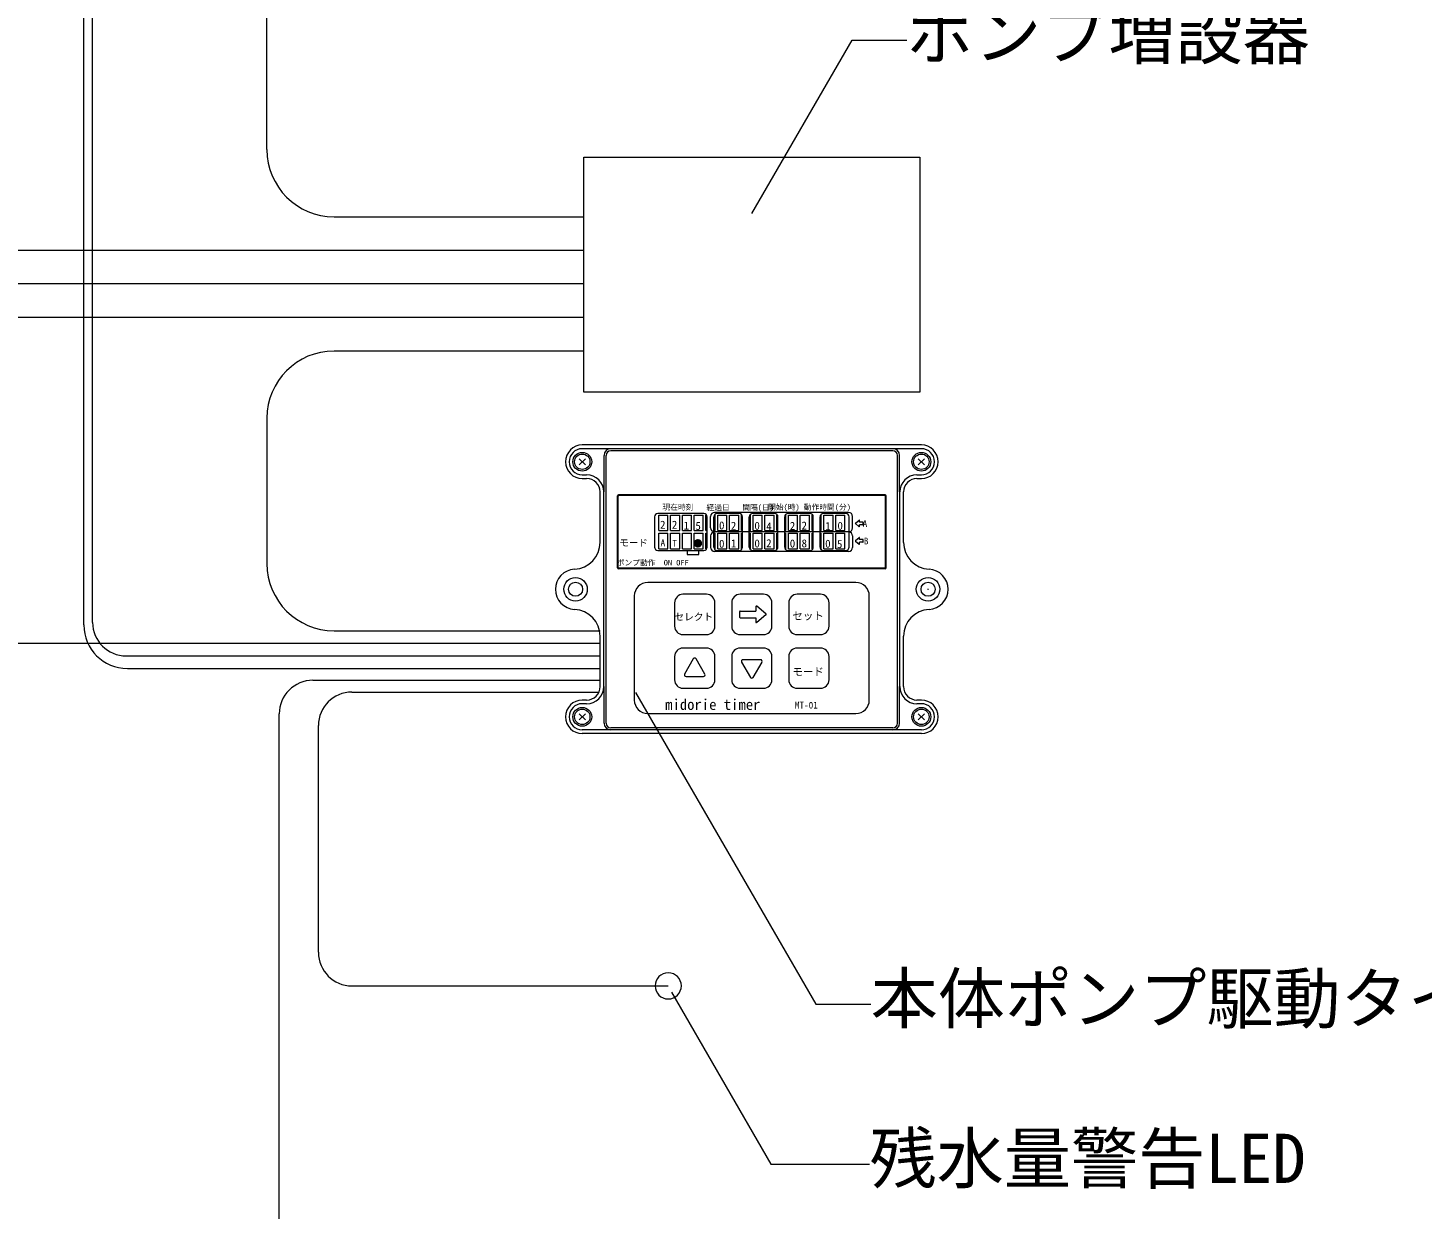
# Model space of a CAD drawing. Units: millimetres, scale not verified. Extents: x -1916 to 1917, y -1364 to 1364.
# Drawn here: x 1278.2 to 1693.5, y -776.1 to -424.1 of the extents above; entities that cross this region are included whole.
import ezdxf
from ezdxf.enums import TextEntityAlignment as Align

# ---------------------------------------------------------------- set-up
doc = ezdxf.new("R2010")
doc.units = ezdxf.units.MM
doc.header["$LTSCALE"] = 10
for name, color, linetype, lineweight in [('0-0_0', 7, 'Continuous', 9), ('0-1_A-2', 4, 'Continuous', 5), ('0-6_A-7', 7, 'Continuous', 18)]:
    doc.layers.add(name, color=color, linetype=linetype, lineweight=lineweight)
doc.styles.add('ＭＳ ゴシック', font='')
doc.styles.get('ＭＳ ゴシック').set_extended_font_data('MS Gothic')

msp = doc.modelspace()

# ---------------------------------------------------------------- linework, layer by layer
at = {"layer": '0-0_0'}
for p, q in [((1349.39, -460.37), (1349.39, -364.99)), ((1369.39, -480.37), (1443.83, -480.37)), ((1443.83, -490.37), (-766.5, -490.37)), ((1443.83, -500.37), (-181.18, -500.37)), ((1443.83, -510.37), (718.82, -510.37)), ((1443.83, -520.37), (1369.39, -520.37)), ((1349.39, -540.37), (1349.39, -583.73)), ((1369.39, -603.73), (1448.63, -603.73))]:
    msp.add_line(p, q, dxfattribs=at)
msp.add_lwpolyline([(1543.83, -532.65), (1443.83, -532.65), (1443.83, -462.65), (1543.83, -462.65)], close=True, dxfattribs=at)
for centre, start, end in [((1369.39, -460.37), 180, 270), ((1369.39, -540.37), 90, 180), ((1369.39, -583.73), 180, 270)]:
    msp.add_arc(centre, 20, start, end, dxfattribs=at)
at = {"layer": '0-1_A-2', "color": 7, "lineweight": 9}
for p, q in [((1294.85, -601.99), (1294.85, -383.02)), ((1297.48, -601.24), (1297.48, -383.02)), ((1448.63, -607.48), (432.35, -607.48)), ((1307.48, -611.24), (1448.63, -611.24)), ((1307.85, -614.99), (1448.63, -614.99)), ((1363.07, -618.49), (1448.63, -618.49)), ((1374.72, -621.99), (1448.29, -621.99)), ((1353.07, -941.58), (1353.07, -628.49)), ((1364.72, -699.54), (1364.72, -631.99)), ((1374.72, -709.54), (1468.94, -709.54))]:
    msp.add_line(p, q, dxfattribs=at)
at = {"layer": '0-1_A-2'}
for p, q in [((1544.33, -548.37), (1443.33, -548.37)), ((1544.33, -549.47), (1443.33, -549.47)), ((1449.83, -562.37), (1449.83, -551.47)), ((1450.43, -631.27), (1450.43, -551.47)), ((1535.83, -550.07), (1451.83, -550.07)), ((1537.23, -631.27), (1537.23, -551.47)), ((1537.83, -562.37), (1537.83, -551.47)), ((1442.41, -554.3), (1444.25, -552.45)), ((1444.26, -554.3), (1442.42, -552.45)), ((1543.41, -554.3), (1545.25, -552.45)), ((1545.26, -554.3), (1543.42, -552.45)), ((1544.24, -553.37), (1544.42, -553.37)), ((1544.33, -553.46), (1544.33, -553.28)), ((1443.33, -557.27), (1444.63, -557.27)), ((1443.33, -558.37), (1444.63, -558.37)), ((1543.03, -557.27), (1544.33, -557.27)), ((1543.03, -558.37), (1544.33, -558.37)), ((1448.63, -577.39), (1448.63, -562.37)), ((1449.73, -620.37), (1449.73, -562.37)), ((1453.83, -584.97), (1453.83, -563.57)), ((1453.98, -584.92), (1453.98, -563.62)), ((1533.53, -563.27), (1454.13, -563.27)), ((1533.48, -563.42), (1454.18, -563.42)), ((1533.68, -584.92), (1533.68, -563.62)), ((1533.83, -584.97), (1533.83, -563.57)), ((1537.93, -620.37), (1537.93, -562.37)), ((1539.03, -577.39), (1539.03, -562.37)), ((1479.54, -568.77), (1465.83, -568.77)), ((1522.63, -568.47), (1482.74, -568.47)), ((1490.08, -568.77), (1483.54, -568.77)), ((1500.62, -568.77), (1494.08, -568.77)), ((1511.15, -568.77), (1504.62, -568.77)), ((1521.83, -568.77), (1515.15, -568.77)), ((1464.83, -569.77), (1464.83, -578.77)), ((1466.13, -569.27), (1468.85, -569.27)), ((1466.13, -573.87), (1466.13, -569.27)), ((1468.85, -573.87), (1468.85, -569.27)), ((1469.65, -569.27), (1472.36, -569.27)), ((1469.65, -573.87), (1469.65, -569.27)), ((1472.36, -573.87), (1472.36, -569.27)), ((1473.16, -569.27), (1475.87, -569.27)), ((1473.16, -573.87), (1473.16, -569.27)), ((1475.87, -573.87), (1475.87, -569.27)), ((1476.67, -569.27), (1479.38, -569.27)), ((1476.67, -573.87), (1476.67, -569.27)), ((1479.38, -573.87), (1479.38, -569.27)), ((1480.18, -569.27), (1480.34, -569.27)), ((1480.18, -573.87), (1480.18, -569.27)), ((1480.54, -578.77), (1480.54, -569.77)), ((1481.54, -573.07), (1481.54, -569.67)), ((1482.54, -578.77), (1482.54, -569.77)), ((1482.74, -569.27), (1482.9, -569.27)), ((1482.9, -573.87), (1482.9, -569.27)), ((1483.7, -569.27), (1486.41, -569.27)), ((1483.7, -573.87), (1483.7, -569.27)), ((1486.41, -573.87), (1486.41, -569.27)), ((1487.21, -569.27), (1489.92, -569.27)), ((1487.21, -573.87), (1487.21, -569.27)), ((1489.92, -573.87), (1489.92, -569.27)), ((1490.72, -569.27), (1490.88, -569.27)), ((1490.72, -573.87), (1490.72, -569.27)), ((1491.08, -578.77), (1491.08, -569.77)), ((1493.08, -578.77), (1493.08, -569.77)), ((1493.28, -569.27), (1493.43, -569.27)), ((1493.43, -573.87), (1493.43, -569.27)), ((1494.23, -569.27), (1496.95, -569.27)), ((1494.23, -573.87), (1494.23, -569.27)), ((1496.95, -573.87), (1496.95, -569.27)), ((1497.75, -569.27), (1500.46, -569.27)), ((1497.75, -573.87), (1497.75, -569.27)), ((1500.46, -573.87), (1500.46, -569.27)), ((1501.26, -569.27), (1501.42, -569.27)), ((1501.26, -573.87), (1501.26, -569.27)), ((1501.62, -578.77), (1501.62, -569.77)), ((1503.62, -578.77), (1503.62, -569.77)), ((1503.82, -569.27), (1503.97, -569.27)), ((1503.97, -573.87), (1503.97, -569.27)), ((1504.77, -569.27), (1507.48, -569.27)), ((1504.77, -573.87), (1504.77, -569.27)), ((1507.48, -573.87), (1507.48, -569.27)), ((1508.28, -569.27), (1511, -569.27)), ((1508.28, -573.87), (1508.28, -569.27)), ((1511, -573.87), (1511, -569.27)), ((1511.8, -569.27), (1511.95, -569.27)), ((1511.8, -573.87), (1511.8, -569.27)), ((1512.15, -578.77), (1512.15, -569.77)), ((1514.15, -578.77), (1514.15, -569.77)), ((1514.35, -569.27), (1514.51, -569.27)), ((1514.51, -573.87), (1514.51, -569.27)), ((1515.31, -569.27), (1518.02, -569.27)), ((1515.31, -573.87), (1515.31, -569.27)), ((1518.02, -573.87), (1518.02, -569.27)), ((1518.82, -569.27), (1521.53, -569.27)), ((1518.82, -573.87), (1518.82, -569.27)), ((1522.83, -578.77), (1522.83, -569.77)), ((1523.83, -573.07), (1523.83, -569.67)), ((1524.69, -571.69), (1525.77, -570.78)), ((1524.69, -571.81), (1525.77, -572.72)), ((1525.9, -571.35), (1525.9, -570.84)), ((1526.93, -571.35), (1525.9, -571.35)), ((1525.9, -572.66), (1525.9, -572.15)), ((1526.93, -572.15), (1525.9, -572.15)), ((1527.01, -572.07), (1527.01, -571.43)), ((1466.13, -573.87), (1468.85, -573.87)), ((1466.13, -574.67), (1468.85, -574.67)), ((1466.13, -579.27), (1466.13, -574.67)), ((1468.85, -579.27), (1468.85, -574.67)), ((1469.65, -573.87), (1472.36, -573.87)), ((1469.65, -574.67), (1472.36, -574.67)), ((1469.65, -579.27), (1469.65, -574.67)), ((1472.36, -579.27), (1472.36, -574.67)), ((1473.16, -573.87), (1475.87, -573.87)), ((1473.16, -574.67), (1475.87, -574.67)), ((1473.16, -579.27), (1473.16, -574.67)), ((1475.87, -579.27), (1475.87, -574.67)), ((1476.67, -573.87), (1479.38, -573.87)), ((1476.67, -574.67), (1479.38, -574.67)), ((1476.67, -579.27), (1476.67, -574.67)), ((1479.38, -579.27), (1479.38, -574.67)), ((1480.18, -573.87), (1480.54, -573.87)), ((1480.18, -574.67), (1480.54, -574.67)), ((1480.18, -579.27), (1480.18, -574.67)), ((1481.54, -575.47), (1481.54, -578.87)), ((1482.54, -573.87), (1482.9, -573.87)), ((1482.54, -574.67), (1482.9, -574.67)), ((1522.63, -574.27), (1482.74, -574.27)), ((1482.9, -579.27), (1482.9, -574.67)), ((1483.7, -573.87), (1486.41, -573.87)), ((1483.7, -574.67), (1486.41, -574.67)), ((1483.7, -579.27), (1483.7, -574.67)), ((1486.41, -579.27), (1486.41, -574.67)), ((1487.21, -573.87), (1489.92, -573.87)), ((1487.21, -574.67), (1489.92, -574.67)), ((1487.21, -579.27), (1487.21, -574.67)), ((1489.92, -579.27), (1489.92, -574.67)), ((1490.72, -573.87), (1491.08, -573.87)), ((1490.72, -574.67), (1491.08, -574.67)), ((1490.72, -579.27), (1490.72, -574.67)), ((1493.08, -573.87), (1493.43, -573.87)), ((1493.08, -574.67), (1493.43, -574.67)), ((1493.43, -579.27), (1493.43, -574.67)), ((1494.23, -573.87), (1496.95, -573.87)), ((1494.23, -574.67), (1496.95, -574.67)), ((1494.23, -579.27), (1494.23, -574.67)), ((1496.95, -579.27), (1496.95, -574.67)), ((1497.75, -573.87), (1500.46, -573.87)), ((1497.75, -574.67), (1500.46, -574.67)), ((1497.75, -579.27), (1497.75, -574.67)), ((1500.46, -579.27), (1500.46, -574.67)), ((1501.26, -573.87), (1501.62, -573.87)), ((1501.26, -574.67), (1501.62, -574.67)), ((1501.26, -579.27), (1501.26, -574.67)), ((1503.62, -573.87), (1503.97, -573.87)), ((1503.62, -574.67), (1503.97, -574.67)), ((1503.97, -579.27), (1503.97, -574.67)), ((1504.77, -573.87), (1507.48, -573.87)), ((1504.77, -574.67), (1507.48, -574.67)), ((1504.77, -579.27), (1504.77, -574.67)), ((1507.48, -579.27), (1507.48, -574.67)), ((1508.28, -573.87), (1511, -573.87)), ((1508.28, -574.67), (1511, -574.67)), ((1508.28, -579.27), (1508.28, -574.67)), ((1511, -579.27), (1511, -574.67)), ((1511.8, -573.87), (1512.15, -573.87)), ((1511.8, -574.67), (1512.15, -574.67)), ((1511.8, -579.27), (1511.8, -574.67)), ((1514.15, -573.87), (1514.51, -573.87)), ((1514.15, -574.67), (1514.51, -574.67)), ((1514.51, -579.27), (1514.51, -574.67)), ((1515.31, -573.87), (1518.02, -573.87)), ((1515.31, -574.67), (1518.02, -574.67)), ((1515.31, -579.27), (1515.31, -574.67)), ((1518.02, -579.27), (1518.02, -574.67)), ((1518.82, -574.67), (1521.53, -574.67)), ((1518.82, -579.27), (1518.82, -574.67)), ((1521.53, -579.27), (1521.53, -574.67)), ((1523.83, -575.47), (1523.83, -578.87)), ((1524.69, -576.87), (1525.77, -575.96)), ((1524.69, -576.99), (1525.77, -577.9)), ((1525.9, -576.53), (1525.9, -576.02)), ((1526.93, -576.53), (1525.9, -576.53)), ((1527.01, -577.25), (1527.01, -576.61)), ((1465.83, -579.77), (1479.54, -579.77)), ((1466.13, -579.27), (1468.85, -579.27)), ((1469.65, -579.27), (1472.36, -579.27)), ((1473.16, -579.27), (1475.87, -579.27)), ((1476.67, -579.27), (1479.38, -579.27)), ((1478.07, -581.02), (1478.07, -580.02)), ((1480.18, -579.27), (1480.46, -579.27)), ((1482.62, -579.27), (1482.9, -579.27)), ((1522.63, -580.07), (1482.74, -580.07)), ((1483.54, -579.77), (1490.08, -579.77)), ((1483.7, -579.27), (1486.41, -579.27)), ((1487.21, -579.27), (1489.92, -579.27)), ((1490.72, -579.27), (1490.99, -579.27)), ((1493.16, -579.27), (1493.43, -579.27)), ((1494.08, -579.77), (1500.62, -579.77)), ((1494.23, -579.27), (1496.95, -579.27)), ((1497.75, -579.27), (1500.46, -579.27)), ((1501.26, -579.27), (1501.53, -579.27)), ((1503.7, -579.27), (1503.97, -579.27)), ((1504.62, -579.77), (1511.15, -579.77)), ((1504.77, -579.27), (1507.48, -579.27)), ((1508.28, -579.27), (1511, -579.27)), ((1511.8, -579.27), (1512.07, -579.27)), ((1514.24, -579.27), (1514.51, -579.27)), ((1515.15, -579.77), (1521.83, -579.77)), ((1515.31, -579.27), (1518.02, -579.27)), ((1518.82, -579.27), (1521.53, -579.27)), ((1525.9, -577.84), (1525.9, -577.33)), ((1526.93, -577.33), (1525.9, -577.33)), ((1533.53, -585.27), (1454.13, -585.27)), ((1533.48, -585.12), (1454.18, -585.12)), ((1524.83, -589.37), (1462.83, -589.37)), ((1458.83, -593.37), (1458.83, -624.37)), ((1480.33, -592.87), (1473.33, -592.87)), ((1497.33, -592.87), (1490.33, -592.87)), ((1514.33, -592.87), (1507.33, -592.87)), ((1528.83, -624.37), (1528.83, -593.37)), ((1546.24, -591.37), (1546.42, -591.37)), ((1546.33, -591.46), (1546.33, -591.28)), ((1470.83, -595.37), (1470.83, -602.37)), ((1482.83, -602.37), (1482.83, -595.37)), ((1487.83, -595.37), (1487.83, -602.37)), ((1490.38, -597.87), (1494.99, -597.87)), ((1494.99, -596.6), (1494.99, -597.87)), ((1498.02, -598.72), (1495.32, -596.45)), ((1499.83, -602.37), (1499.83, -595.37)), ((1504.83, -595.37), (1504.83, -602.37)), ((1516.83, -602.37), (1516.83, -595.37)), ((1490.18, -598.07), (1490.18, -599.67)), ((1490.38, -599.87), (1494.99, -599.87)), ((1494.99, -599.87), (1494.99, -601.13)), ((1498.02, -599.02), (1495.32, -601.29)), ((1448.63, -620.37), (1448.63, -605.35)), ((1473.33, -604.87), (1480.33, -604.87)), ((1490.33, -604.87), (1497.33, -604.87)), ((1507.33, -604.87), (1514.33, -604.87)), ((1539.03, -620.37), (1539.03, -605.35)), ((1480.33, -608.87), (1473.33, -608.87)), ((1497.33, -608.87), (1490.33, -608.87)), ((1514.33, -608.87), (1507.33, -608.87)), ((1470.83, -611.37), (1470.83, -618.37)), ((1476.4, -612.12), (1473.8, -616.62)), ((1479.87, -616.62), (1477.27, -612.12)), ((1482.83, -618.37), (1482.83, -611.37)), ((1487.83, -611.37), (1487.83, -618.37)), ((1490.8, -613.12), (1493.4, -617.62)), ((1496.43, -612.37), (1491.24, -612.37)), ((1494.27, -617.62), (1496.87, -613.12)), ((1499.83, -618.37), (1499.83, -611.37)), ((1504.83, -611.37), (1504.83, -618.37)), ((1516.83, -618.37), (1516.83, -611.37)), ((1474.24, -617.37), (1479.43, -617.37)), ((1449.83, -631.27), (1449.83, -620.37)), ((1473.33, -620.87), (1480.33, -620.87)), ((1490.33, -620.87), (1497.33, -620.87)), ((1507.33, -620.87), (1514.33, -620.87)), ((1537.83, -631.27), (1537.83, -620.37)), ((1444.63, -624.37), (1443.33, -624.37)), ((1444.63, -625.47), (1443.33, -625.47)), ((1544.33, -624.37), (1543.03, -624.37)), ((1544.33, -625.47), (1543.03, -625.47)), ((1442.41, -630.3), (1444.25, -628.45)), ((1444.26, -630.3), (1442.42, -628.45)), ((1462.83, -628.37), (1524.83, -628.37)), ((1543.41, -630.3), (1545.25, -628.45)), ((1545.26, -630.3), (1543.42, -628.45)), ((1544.33, -633.27), (1443.33, -633.27)), ((1544.33, -634.37), (1443.33, -634.37)), ((1535.83, -632.67), (1451.83, -632.67))]:
    msp.add_line(p, q, dxfattribs=at)
for points in [[(1518.82, -573.87), (1521.53, -573.87), (1521.53, -569.27)], [(1474.57, -580.02), (1474.57, -581.02), (1478.07, -581.02)]]:
    msp.add_lwpolyline(points, dxfattribs=at)
for centre, radius in [((1443.33, -553.37), 2.8), ((1443.33, -553.37), 2.3), ((1544.33, -553.37), 2.8), ((1544.33, -553.37), 2.3), ((1441.33, -591.37), 3.5), ((1441.33, -591.37), 2.1), ((1546.33, -591.37), 3.5), ((1546.33, -591.37), 2.1), ((1443.33, -629.37), 2.8), ((1443.33, -629.37), 2.3), ((1544.33, -629.37), 2.8), ((1544.33, -629.37), 2.3)]:
    msp.add_circle(centre, radius, dxfattribs=at)
for centre, radius, start, end in [((1443.33, -553.37), 5, 90, 270), ((1443.33, -553.37), 3.9, 90, 270), ((1451.83, -551.47), 2, 90, 180), ((1451.83, -551.47), 1.4, 90, 180), ((1535.83, -551.47), 2, 0, 90), ((1535.83, -551.47), 1.4, 360, 90), ((1544.33, -553.37), 5, 270, 90), ((1544.33, -553.37), 3.9, 270, 90), ((1444.63, -562.37), 5.1, 360, 90), ((1444.63, -562.37), 4, 360, 90), ((1543.03, -562.37), 5.1, 90, 180), ((1543.03, -562.37), 4, 90, 180), ((1454.13, -563.57), 0.3, 90, 180), ((1454.18, -563.62), 0.2, 90, 180), ((1533.48, -563.62), 0.2, 0, 90), ((1533.53, -563.57), 0.3, 360, 90), ((1465.83, -569.77), 1, 90, 180), ((1479.54, -569.77), 1, 0, 90), ((1482.74, -569.67), 1.2, 90, 180), ((1483.54, -569.77), 1, 90, 180), ((1490.08, -569.77), 1, 0, 90), ((1494.08, -569.77), 1, 90, 180), ((1500.62, -569.77), 1, 0, 90), ((1504.62, -569.77), 1, 90, 180), ((1511.15, -569.77), 1, 0, 90), ((1515.15, -569.77), 1, 90, 180), ((1521.83, -569.77), 1, 0, 90), ((1522.63, -569.67), 1.2, 0, 90), ((1482.74, -573.07), 1.2, 180, 270), ((1522.63, -573.07), 1.2, 270, 0), ((1524.74, -571.75), 0.08, 130, 230), ((1525.82, -570.84), 0.08, 0, 130), ((1525.82, -572.66), 0.08, 230, 0), ((1526.93, -571.43), 0.08, 360, 90), ((1526.93, -572.07), 0.08, 270, 0), ((1482.74, -575.47), 1.2, 90, 180), ((1522.63, -575.47), 1.2, 360, 90), ((1524.74, -576.93), 0.08, 130, 230), ((1525.82, -576.02), 0.08, 0, 130), ((1526.93, -576.61), 0.08, 360, 90), ((1526.93, -577.25), 0.08, 270, 0), ((1440.63, -577.39), 8, 272.866, 0), ((1465.83, -578.77), 1, 180, 270), ((1479.54, -578.77), 1, 270, 360), ((1482.74, -578.87), 1.2, 180, 270), ((1483.54, -578.77), 1, 180, 270), ((1490.08, -578.77), 1, 270, 360), ((1494.08, -578.77), 1, 180, 270), ((1500.62, -578.77), 1, 270, 360), ((1504.62, -578.77), 1, 180, 270), ((1511.15, -578.77), 1, 270, 360), ((1515.15, -578.77), 1, 180, 270), ((1521.83, -578.77), 1, 270, 0), ((1522.63, -578.87), 1.2, 270, 360), ((1525.82, -577.84), 0.08, 230, 0), ((1547.03, -577.39), 8, 180, 267.134), ((1441.33, -591.37), 6, 92.866, 267.134), ((1454.13, -584.97), 0.3, 180, 270), ((1454.18, -584.92), 0.2, 180, 270), ((1533.48, -584.92), 0.2, 270, 360), ((1533.53, -584.97), 0.3, 270, 360), ((1546.33, -591.37), 6, 272.866, 87.134), ((1462.83, -593.37), 4, 90, 180), ((1524.83, -593.37), 4, 0, 90), ((1473.33, -595.37), 2.5, 90, 180), ((1480.33, -595.37), 2.5, 360, 90), ((1490.33, -595.37), 2.5, 90, 180), ((1497.33, -595.37), 2.5, 360, 90), ((1507.33, -595.37), 2.5, 90, 180), ((1514.33, -595.37), 2.5, 360, 90), ((1440.63, -605.35), 8, 0, 87.134), ((1490.38, -598.07), 0.2, 90, 180), ((1495.19, -596.6), 0.2, 50, 180), ((1547.03, -605.35), 8, 92.866, 180), ((1490.38, -599.67), 0.2, 180, 270), ((1495.19, -601.13), 0.2, 180, 310), ((1497.89, -598.87), 0.2, 310, 50), ((1473.33, -602.37), 2.5, 180, 270), ((1480.33, -602.37), 2.5, 270, 360), ((1490.33, -602.37), 2.5, 180, 270), ((1497.33, -602.37), 2.5, 270, 360), ((1507.33, -602.37), 2.5, 180, 270), ((1514.33, -602.37), 2.5, 270, 360), ((1473.33, -611.37), 2.5, 90, 180), ((1480.33, -611.37), 2.5, 360, 90), ((1490.33, -611.37), 2.5, 90, 180), ((1497.33, -611.37), 2.5, 360, 90), ((1507.33, -611.37), 2.5, 90, 180), ((1514.33, -611.37), 2.5, 360, 90), ((1476.83, -612.37), 0.5, 30, 150), ((1491.24, -612.87), 0.5, 90, 210), ((1496.43, -612.87), 0.5, 330, 90), ((1473.33, -618.37), 2.5, 180, 270), ((1474.24, -616.87), 0.5, 150, 270), ((1479.43, -616.87), 0.5, 270, 30), ((1480.33, -618.37), 2.5, 270, 360), ((1490.33, -618.37), 2.5, 180, 270), ((1493.83, -617.37), 0.5, 210, 330), ((1497.33, -618.37), 2.5, 270, 360), ((1507.33, -618.37), 2.5, 180, 270), ((1514.33, -618.37), 2.5, 270, 360), ((1444.63, -620.37), 5.1, 270, 360), ((1444.63, -620.37), 4, 270, 360), ((1543.03, -620.37), 5.1, 180, 270), ((1543.03, -620.37), 4, 180, 270), ((1443.33, -629.37), 5, 90, 270), ((1443.33, -629.37), 3.9, 90, 270), ((1462.83, -624.37), 4, 180, 270), ((1524.83, -624.37), 4, 270, 360), ((1544.33, -629.37), 5, 270, 90), ((1544.33, -629.37), 3.9, 270, 90), ((1451.83, -631.27), 2, 180, 270), ((1451.83, -631.27), 1.4, 180, 270), ((1535.83, -631.27), 1.4, 270, 360), ((1535.83, -631.27), 2, 270, 0)]:
    msp.add_arc(centre, radius, start, end, dxfattribs=at)
at = {"layer": '0-1_A-2', "color": 7, "lineweight": 9}
for centre, radius, start, end in [((1307.85, -601.99), 13, 180, 270), ((1307.48, -601.24), 10, 180, 270), ((1307.48, -601.24), 10, 180, 270), ((1363.07, -628.49), 10, 90, 180), ((1374.72, -631.99), 10, 90, 180), ((1374.72, -699.54), 10, 180, 270), ((1468.94, -709.54), 3.9, 0, 180), ((1468.94, -709.54), 3.9, 180, 0)]:
    msp.add_arc(centre, radius, start, end, dxfattribs=at)
at = {"layer": '0-6_A-7', "lineweight": 9}
for p, q in [((1459.21, -622.09), (1512.87, -715.03)), ((1512.87, -715.03), (1529.25, -715.03))]:
    msp.add_line(p, q, dxfattribs=at)
for points in [[(1493.86, -479.38), (1523.68, -427.73), (1540.05, -427.73)], [(1469.9, -711.38), (1499.52, -762.67), (1528.91, -762.67)]]:
    msp.add_lwpolyline(points, dxfattribs=at)

# ---------------------------------------------------------------- texts
at = {"layer": '0-1_A-2', "style": 'ＭＳ ゴシック'}
for s, height, p in [('現在時刻', 1.65, (1467.21, -568.21)), ('経過日   間隔(日)', 1.65, (1480.34, -568.3)), ('開始(時) 動作時間(分)', 1.65, (1498.68, -568.2)), ('2', 2.38, (1466.5, -574.03)), ('2', 2.38, (1470.01, -574.03)), ('1', 2.38, (1473.53, -574.3)), ('5', 2.38, (1477.04, -574.38)), ('0', 2.38, (1484.06, -574.25)), ('2', 2.38, (1487.58, -574.34)), ('0', 2.38, (1494.6, -574.34)), ('4', 2.38, (1498.11, -574.54)), ('2', 2.38, (1505.14, -574.39)), ('2', 2.38, (1508.65, -574.29)), ('1', 2.38, (1515.68, -574.44)), ('0', 2.38, (1519.34, -574.34)), ('A', 2.02, (1526.83, -573.42)), ('モード', 2.016, (1454.39, -579.13)), ('A', 2.02, (1466.65, -579.14)), ('T', 2.02, (1470.17, -579.3)), ('●', 2.02, (1476.35, -579.36)), ('0', 2.38, (1484.06, -579.7)), ('1', 2.38, (1487.58, -579.61)), ('0', 2.38, (1494.6, -579.61)), ('2', 2.38, (1498.11, -579.54)), ('0', 2.38, (1505.14, -579.64)), ('8', 2.38, (1508.65, -579.59)), ('0', 2.38, (1515.68, -579.69)), ('5', 2.38, (1519.19, -579.8)), ('B', 2.02, (1527.19, -578.6)), ('ポンプ動作  ON OFF', 1.65, (1453.58, -584.76)), ('セット', 2.291, (1505.91, -601.13)), ('セレクト', 2.108, (1470.8, -601.27)), ('モード', 2.291, (1505.91, -617.79)), ('midorie timer', 3.207, (1468.03, -628.27)), ('MT-01', 2.016, (1506.65, -627.5))]:
    msp.add_text(s, height=height, dxfattribs=at).set_placement(p, align=Align.BOTTOM_LEFT)
at = {"layer": '0-6_A-7', "style": 'ＭＳ ゴシック'}
for s, p in [('ポンプ増設器', (1540.05, -437.73)), ('本体ポンプ駆動タイマー', (1529.25, -725.03)), ('残水量警告LED', (1528.91, -772.67))]:
    msp.add_text(s, height=14.66, dxfattribs=at).set_placement(p, align=Align.BOTTOM_LEFT)

doc.saveas('drawing.dxf')
